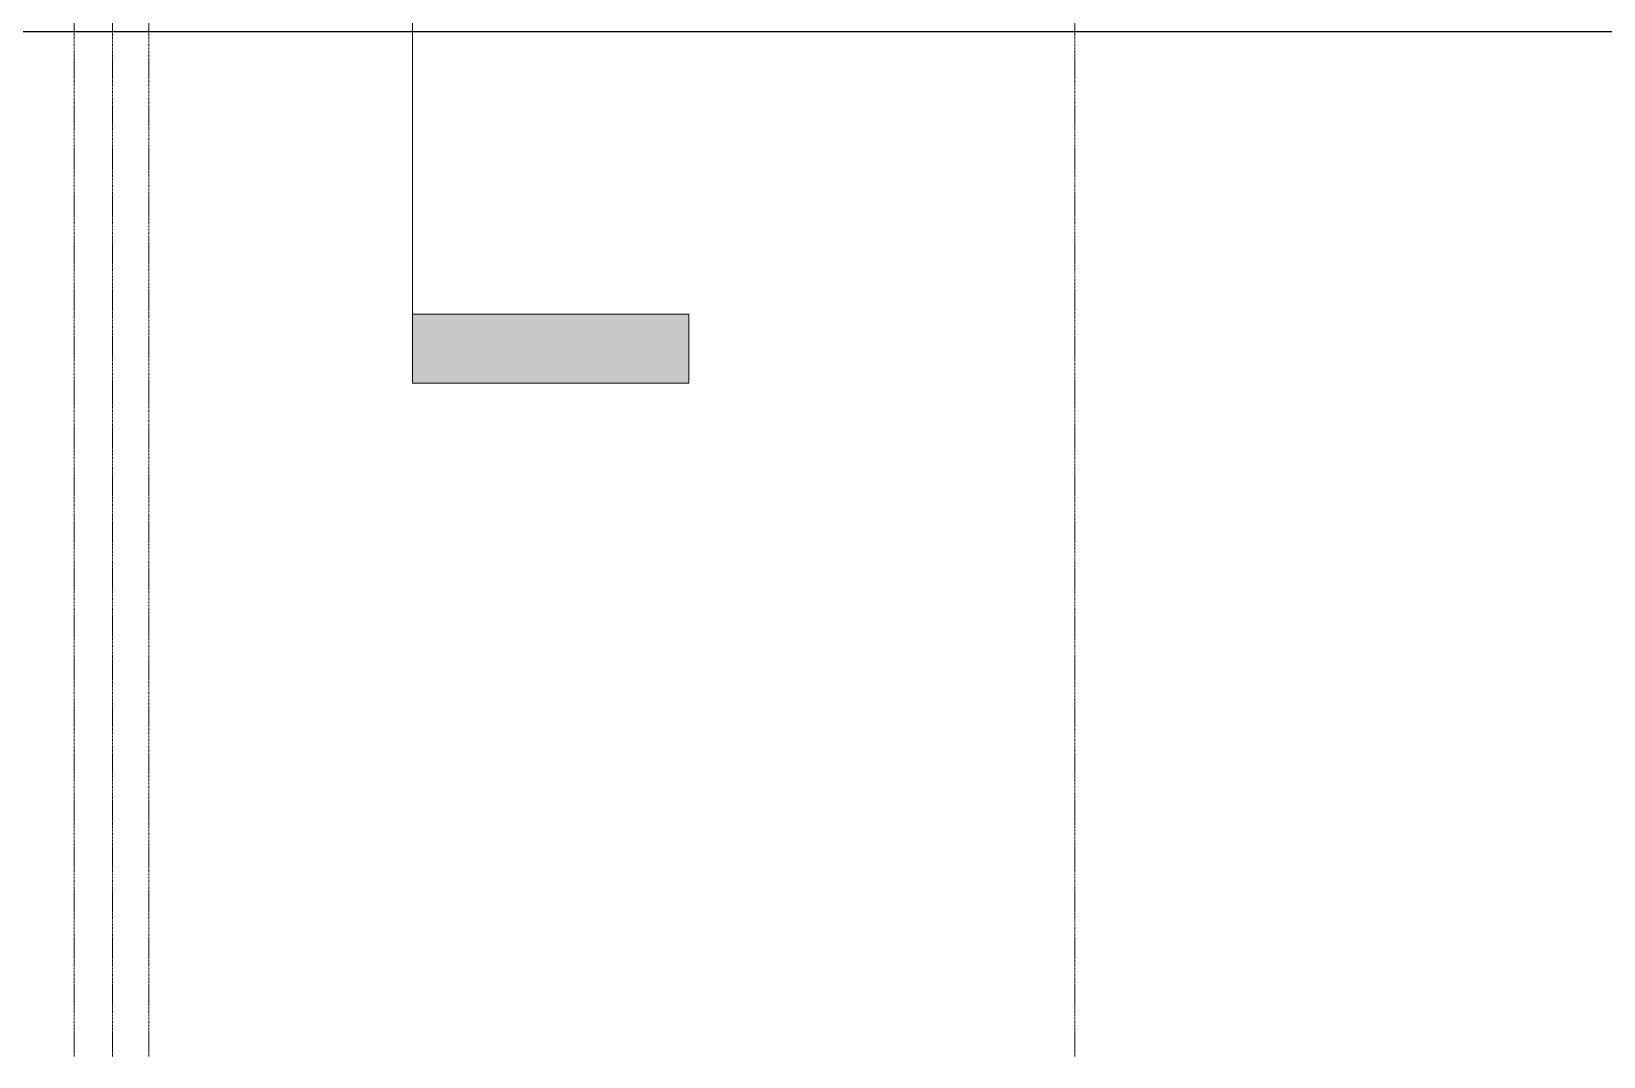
# Model space of a CAD drawing. Header units: inches. Extents: x -55396 to -733, y -290 to 853.
# Drawn here: x -20538.3 to -20128.7, y -273.2 to -6 of the extents above; entities that cross this region are included whole.
import ezdxf

# ---------------------------------------------------------------- set-up
doc = ezdxf.new("R2010")
doc.units = ezdxf.units.IN
doc.header["$MEASUREMENT"] = 0
doc.linetypes.add('Grid Line 1_2_', pattern=[0.875, 0.5, -0.125, 0.125, -0.125])
for name, color, linetype, lineweight in [('A-FLOR', 192, 'Continuous', 9), ('G-ANNO-SYMB', 111, 'Continuous', 9), ('S-GRID', 1, 'Continuous', 9)]:
    doc.layers.add(name, color=color, linetype=linetype, lineweight=lineweight)

# ---------------------------------------------------------------- blocks, each defined once
blk = doc.blocks.new('Struct_Xcel_Sports Complex_rvt-2-Section 7')
at = {"layer": 'A-FLOR', "color": 130, "lineweight": 25}
blk.add_line((20899.55, -6), (22790.8, -6), dxfattribs=at)
blk = doc.blocks.new('Section - 3_32_ x 3_8_-18514-Section 7')
at = {"layer": 'G-ANNO-SYMB'}
blk.add_hatch(color=256, dxfattribs=at).paths.add_polyline_path([(22344.83, -79.66), (22272.83, -79.66), (22272.83, -97.66), (22344.83, -97.66)], flags=0)
for p, q in [((22272.83, -97.66), (22272.83, -79.66)), ((22272.83, -79.66), (22344.83, -79.66)), ((22344.83, -79.66), (22344.83, -97.66)), ((22344.83, -97.66), (22272.83, -97.66))]:
    blk.add_line(p, q, dxfattribs=at)

msp = doc.modelspace()

# ---------------------------------------------------------------- linework, layer by layer
at = {"layer": 'G-ANNO-SYMB'}
msp.add_line((-20439.03, 545.16), (-20439.03, -79.66), dxfattribs=at)
at = {"layer": 'S-GRID', "linetype": 'Grid Line 1_2_'}
for p, q in [((-20527.25, -273.16), (-20527.25, 738.66)), ((-20517.25, -273.16), (-20517.25, 738.66)), ((-20507.75, -273.16), (-20507.75, 738.66)), ((-20266.5, -273.16), (-20266.5, 738.66)), ((-20266.5, -273.16), (-20266.5, 738.66))]:
    msp.add_line(p, q, dxfattribs=at)

# ---------------------------------------------------------------- block references
at = {"color": 170, "lineweight": 5}
msp.add_blockref('Struct_Xcel_Sports Complex_rvt-2-Section 7', (-41651.55, 0), dxfattribs=at)
at = {"layer": 'G-ANNO-SYMB'}
msp.add_blockref('Section - 3_32_ x 3_8_-18514-Section 7', (-42711.86, 0), dxfattribs=at)

doc.saveas('drawing.dxf')
